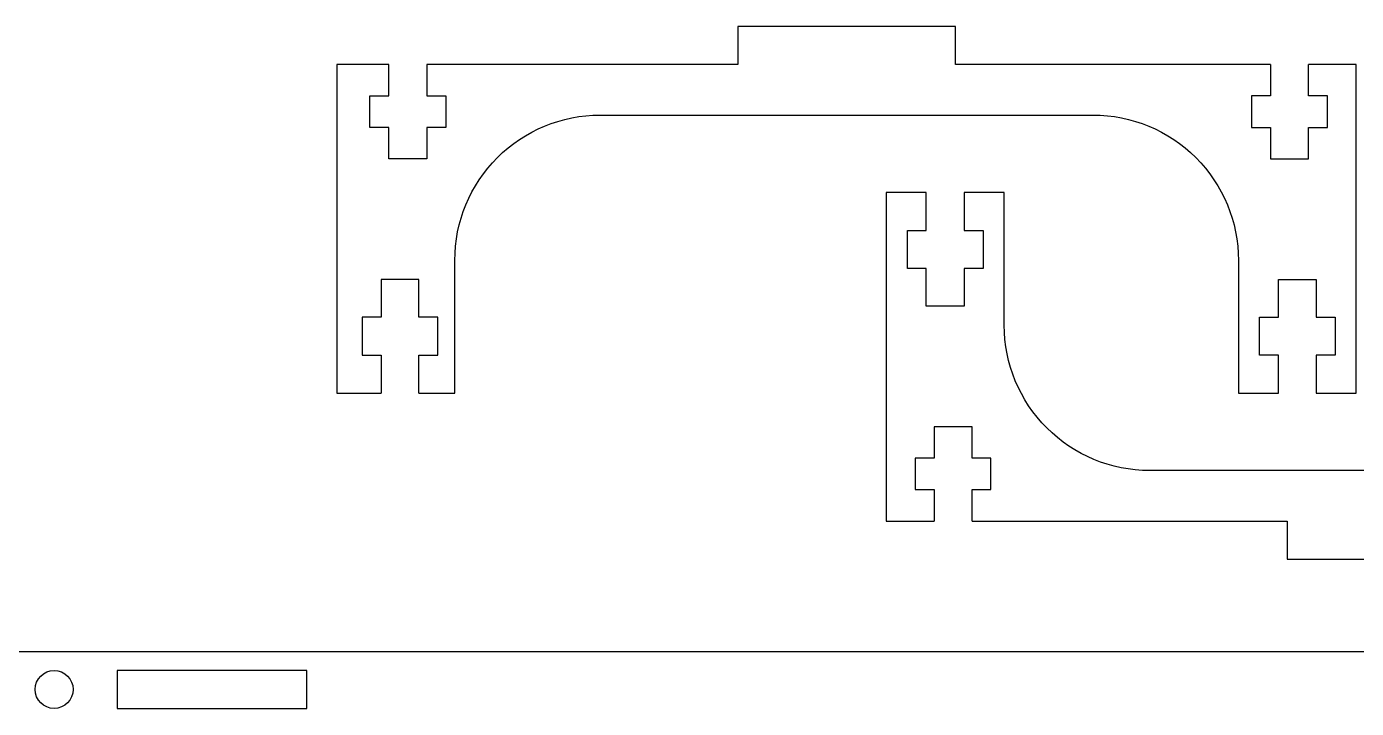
# Model space of a CAD drawing. Extents: x -98 to 566, y 230 to 443.
# Drawn here: x 3.1 to 108.3, y 388.9 to 442.8 of the extents above; entities that cross this region are included whole.
import ezdxf

# ---------------------------------------------------------------- set-up
doc = ezdxf.new("R2010")
doc.units = 0
doc.layers.add('Layer_1', color=7, linetype='CONTINUOUS')

msp = doc.modelspace()

# ---------------------------------------------------------------- linework, layer by layer
at = {"layer": 'Layer_1', "color": 7}
for p, q in [((59.355238, 442.822657), (59.355238, 439.822658)), ((76.562767, 442.822657), (59.355238, 442.822657)), ((76.562767, 439.822658), (76.562767, 442.822657)), ((27.630699, 439.822658), (27.630699, 413.822658)), ((31.739798, 439.822658), (27.630699, 439.822658)), ((31.739798, 437.334258), (31.739798, 439.822658)), ((34.739798, 439.822658), (34.739798, 437.334258)), ((59.355238, 439.822658), (34.739798, 439.822658)), ((101.506197, 439.822658), (76.562767, 439.822658)), ((101.506197, 439.822658), (101.506197, 437.334258)), ((108.287297, 439.822658), (104.506197, 439.822658)), ((104.506197, 437.334258), (104.506197, 439.822658)), ((108.287297, 413.822658), (108.287297, 439.822658)), ((30.239798, 437.334258), (31.739798, 437.334258)), ((30.239798, 434.845858), (30.239798, 437.334258)), ((34.739798, 437.334258), (36.239798, 437.334258)), ((36.239798, 437.334258), (36.239798, 434.845858)), ((101.506197, 437.334258), (100.006197, 437.334258)), ((100.006197, 437.334258), (100.006197, 434.845858)), ((106.006197, 437.334258), (104.506197, 437.334258)), ((106.006197, 434.845858), (106.006197, 437.334258)), ((48.458998, 435.822658), (87.458997, 435.822658)), ((31.739798, 434.845858), (30.239798, 434.845858)), ((31.739798, 432.357458), (31.739798, 434.845858)), ((34.739798, 434.845858), (34.739798, 432.357458)), ((36.239798, 434.845858), (34.739798, 434.845858)), ((100.006197, 434.845858), (101.506197, 434.845858)), ((101.506197, 434.845858), (101.506197, 432.357458)), ((104.506197, 432.357458), (104.506197, 434.845858)), ((104.506197, 434.845858), (106.006197, 434.845858)), ((34.739798, 432.357458), (31.739798, 432.357458)), ((101.506197, 432.357458), (104.506197, 432.357458)), ((74.265631, 429.693723), (71.101431, 429.693723)), ((71.101431, 429.693723), (71.101431, 403.693723)), ((74.265631, 426.693723), (74.265631, 429.693723)), ((77.265631, 429.693723), (77.265631, 426.693723)), ((80.429731, 429.693723), (77.265631, 429.693723)), ((80.429731, 419.193723), (80.429731, 429.693723)), ((72.765631, 426.693723), (74.265631, 426.693723)), ((72.765631, 423.693723), (72.765631, 426.693723)), ((77.265631, 426.693723), (78.765631, 426.693723)), ((78.765631, 426.693723), (78.765631, 423.693723)), ((36.958998, 413.822658), (36.958998, 424.322658)), ((98.958997, 424.322658), (98.958997, 413.822658)), ((74.265631, 423.693723), (72.765631, 423.693723)), ((74.265631, 420.693723), (74.265631, 423.693723)), ((77.265631, 423.693723), (77.265631, 420.693723)), ((78.765631, 423.693723), (77.265631, 423.693723)), ((34.122898, 422.822658), (31.122898, 422.822658)), ((31.122898, 422.822658), (31.122898, 419.822658)), ((34.122898, 419.822658), (34.122898, 422.822658)), ((102.123097, 422.822658), (105.123097, 422.822658)), ((102.123097, 419.822658), (102.123097, 422.822658)), ((105.123097, 422.822658), (105.123097, 419.822658)), ((77.265631, 420.693723), (74.265631, 420.693723)), ((31.122898, 419.822658), (29.622898, 419.822658)), ((29.622898, 419.822658), (29.622898, 416.822658)), ((35.622898, 419.822658), (34.122898, 419.822658)), ((35.622898, 416.822658), (35.622898, 419.822658)), ((100.623097, 419.822658), (102.123097, 419.822658)), ((100.623097, 416.822658), (100.623097, 419.822658)), ((105.123097, 419.822658), (106.623097, 419.822658)), ((106.623097, 419.822658), (106.623097, 416.822658)), ((29.622898, 416.822658), (31.122898, 416.822658)), ((31.122898, 416.822658), (31.122898, 413.822658)), ((34.122898, 413.822658), (34.122898, 416.822658)), ((34.122898, 416.822658), (35.622898, 416.822658)), ((102.123097, 416.822658), (100.623097, 416.822658)), ((102.123097, 413.822658), (102.123097, 416.822658)), ((105.123097, 416.822658), (105.123097, 413.822658)), ((106.623097, 416.822658), (105.123097, 416.822658)), ((27.630699, 413.822658), (31.122898, 413.822658)), ((34.122898, 413.822658), (36.958998, 413.822658)), ((98.958997, 413.822658), (102.123097, 413.822658)), ((105.123097, 413.822658), (108.287297, 413.822658)), ((77.882531, 411.158923), (74.882531, 411.158923)), ((74.882531, 411.158923), (74.882531, 408.670523)), ((77.882531, 408.670523), (77.882531, 411.158923)), ((74.882531, 408.670523), (73.382531, 408.670523)), ((73.382531, 408.670523), (73.382531, 406.182123)), ((79.382531, 408.670523), (77.882531, 408.670523)), ((79.382531, 406.182123), (79.382531, 408.670523)), ((130.92973, 407.693723), (91.929731, 407.693723)), ((73.382531, 406.182123), (74.882531, 406.182123)), ((74.882531, 406.182123), (74.882531, 403.693723)), ((77.882531, 403.693723), (77.882531, 406.182123)), ((77.882531, 406.182123), (79.382531, 406.182123)), ((71.101431, 403.693723), (74.882531, 403.693723)), ((77.882531, 403.693723), (102.82596, 403.693723)), ((102.82596, 403.693723), (102.82596, 400.693723)), ((102.82596, 400.693723), (120.03349, 400.693723)), ((-77.745545, 393.371887), (139.25425, 393.371887)), ((5.254453, 391.871887), (5.254453, 391.871887)), ((25.254453, 391.871887), (10.254453, 391.871887)), ((10.254453, 391.871887), (10.254453, 388.871887)), ((25.254453, 388.871887), (25.254453, 391.871887)), ((10.254453, 388.871887), (25.254453, 388.871887))]:
    msp.add_line(p, q, dxfattribs=at)
for points in [[(40.32727, 432.454386), (42.483939, 434.611054), (45.409008, 435.822658), (48.458998, 435.822658)], [(87.458997, 435.822658), (90.508987, 435.822658), (93.434057, 434.611054), (95.590725, 432.454386)], [(36.958998, 424.322658), (36.958998, 427.372647), (38.170602, 430.297717), (40.32727, 432.454386)], [(95.590725, 432.454386), (97.747393, 430.297717), (98.958997, 427.372647), (98.958997, 424.322658)], [(83.798003, 411.061995), (81.641334, 413.218663), (80.429731, 416.143733), (80.429731, 419.193723)], [(91.929731, 407.693723), (88.879741, 407.693723), (85.954671, 408.905327), (83.798003, 411.061995)], [(3.754453, 390.371887), (3.754453, 391.200314), (4.426025, 391.871887), (5.254453, 391.871887)], [(5.254453, 391.871887), (6.08288, 391.871887), (6.754453, 391.200314), (6.754453, 390.371887)], [(5.254453, 388.871887), (4.426025, 388.871887), (3.754453, 389.543458), (3.754453, 390.371887)], [(6.754453, 390.371887), (6.754453, 389.543458), (6.08288, 388.871887), (5.254453, 388.871887)]]:
    msp.add_open_spline(points, degree=3, dxfattribs=at)

doc.saveas('drawing.dxf')
